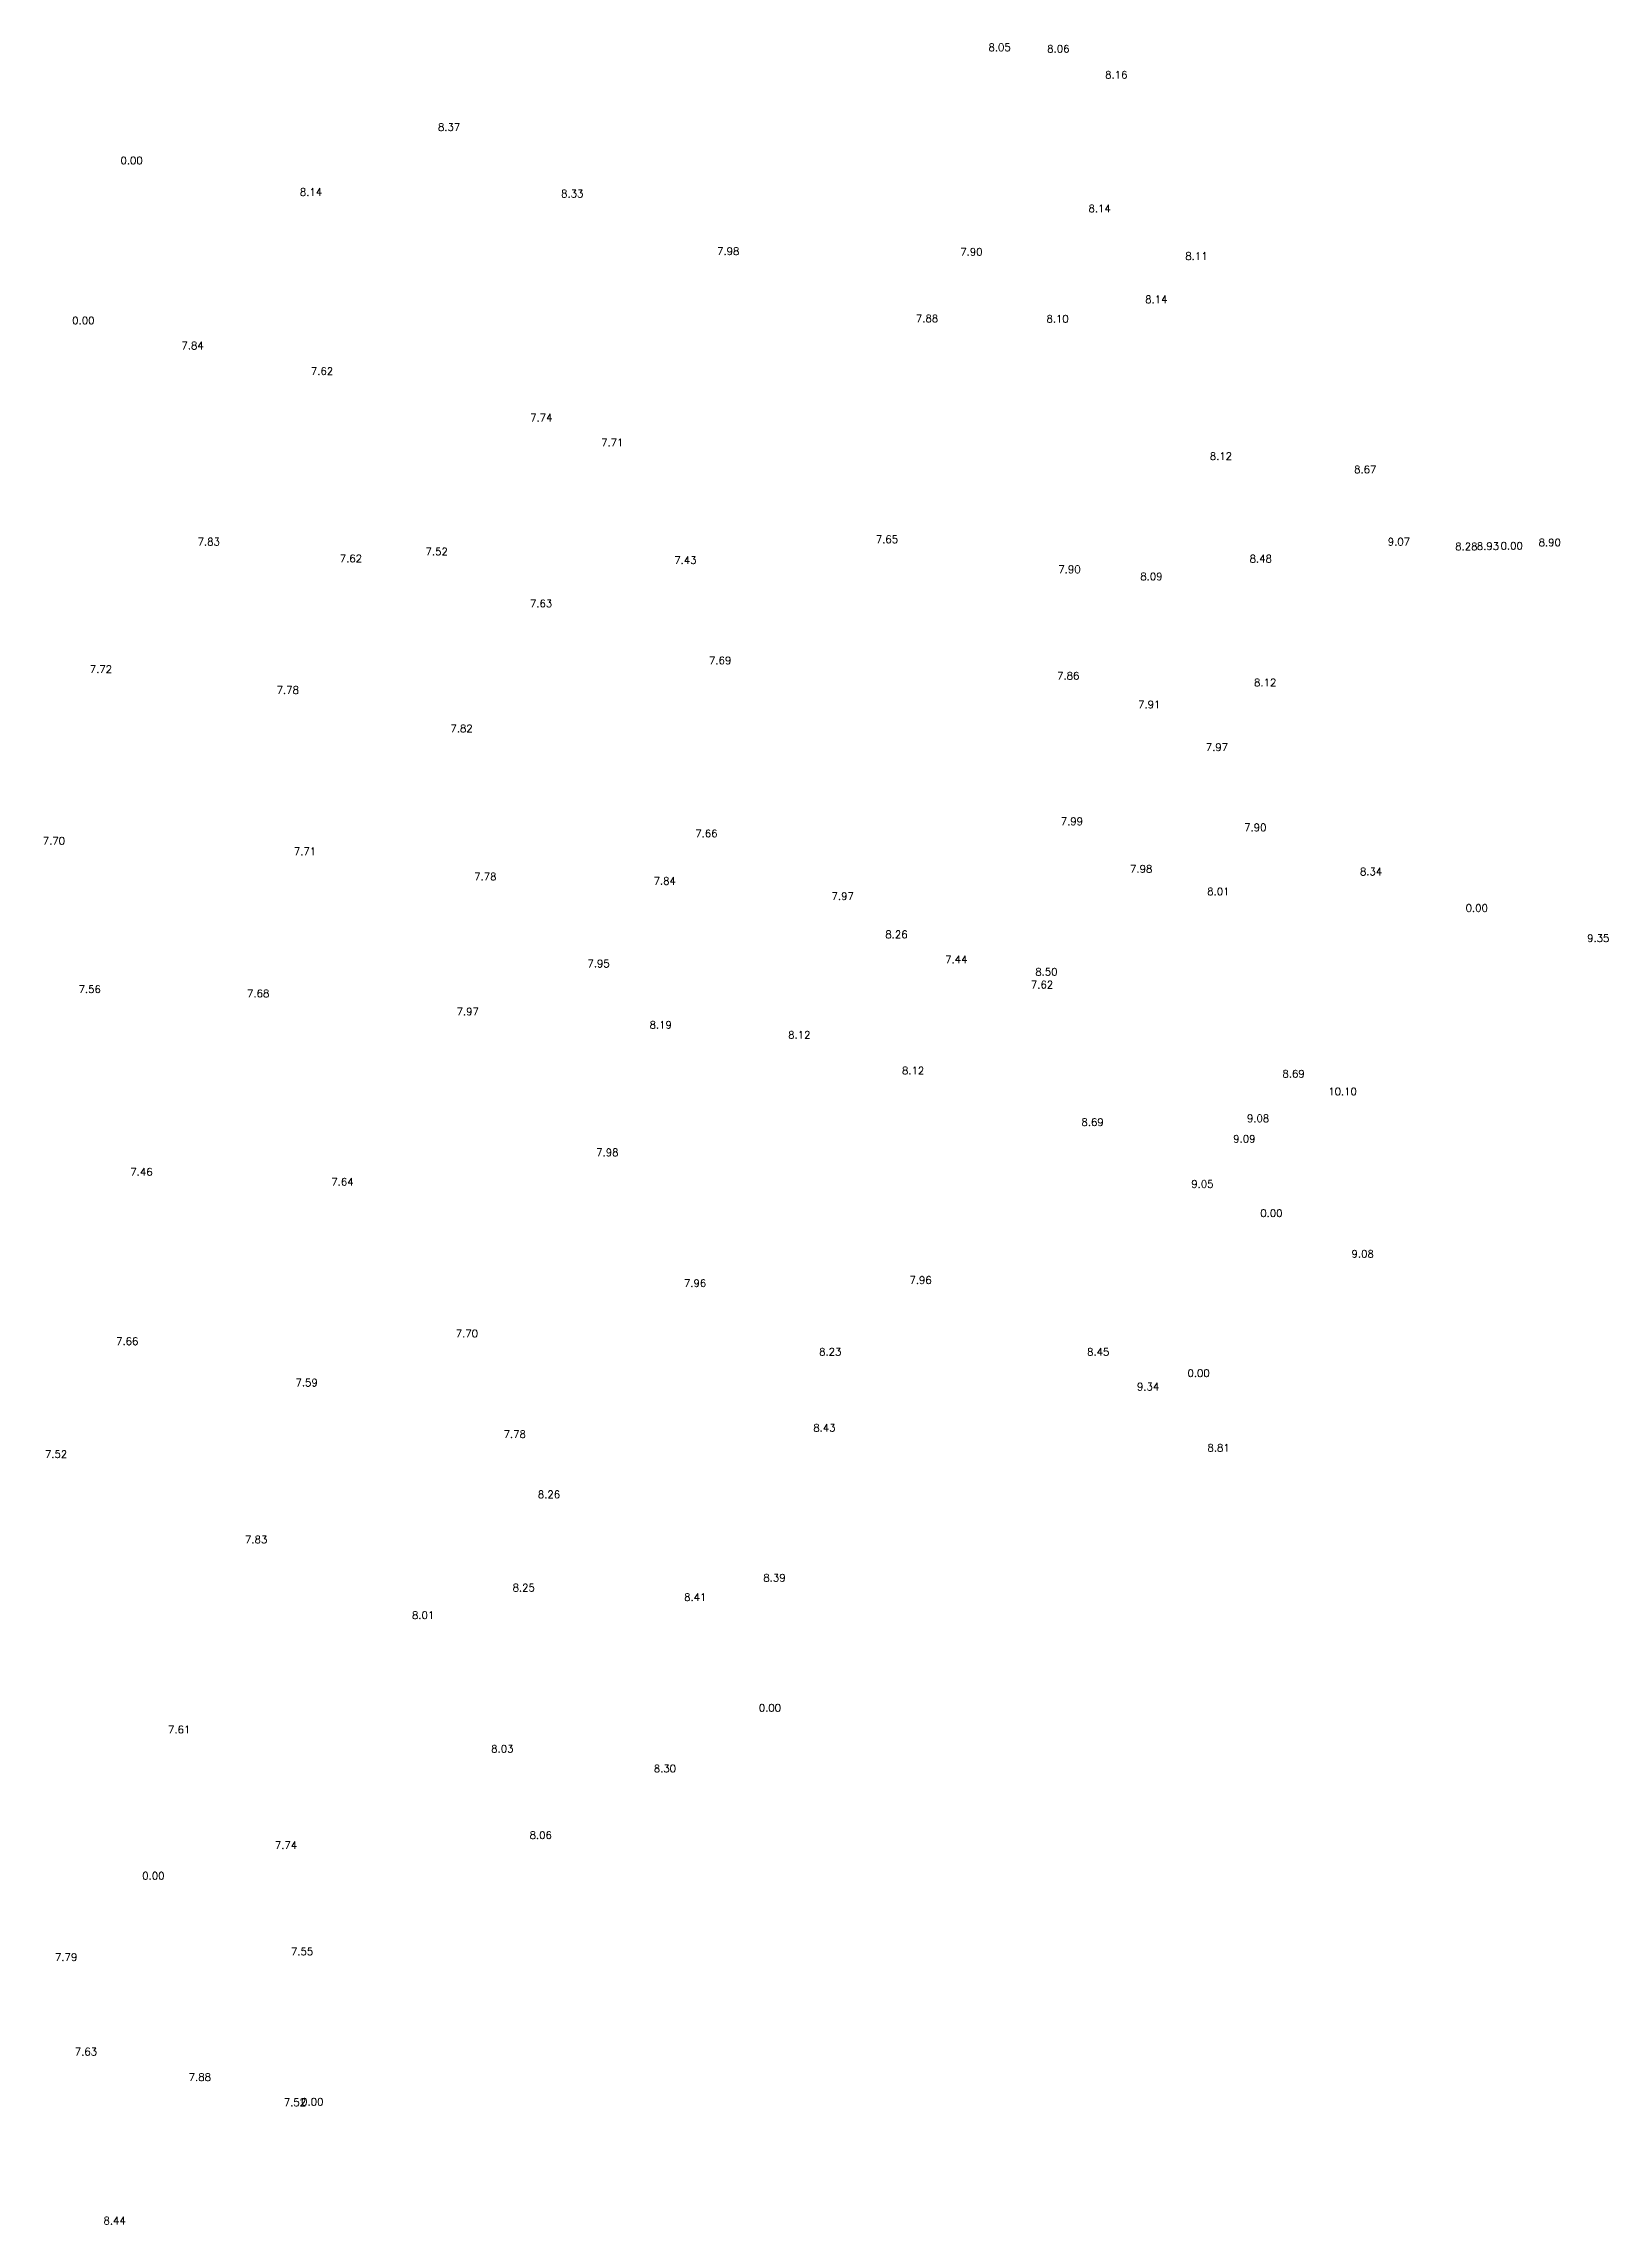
# Model space of a CAD drawing. Header units: inches. Extents: x 4891 to 6725, y 7597 to 10081.
# Drawn here: x 5869 to 6725, y 7639 to 8831 of the extents above; entities that cross this region are included whole.
import ezdxf
from ezdxf.enums import TextEntityAlignment as Align

# ---------------------------------------------------------------- set-up
doc = ezdxf.new("R2010")
doc.units = ezdxf.units.IN
doc.header["$MEASUREMENT"] = 0
doc.layers.add('SITUASI', color=7, linetype='Continuous')
doc.styles.add('L80', font='simplex.shx', dxfattribs={"height": 4.06})

msp = doc.modelspace()

# ---------------------------------------------------------------- texts
at = {"layer": 'SITUASI', "color": 3, "style": 'L80'}
for s, p in [('8.05', (6391.8, 8829.3, 8.1)), ('8.06', (6423.9, 8828.5, 8.1)), ('8.16', (6455.6, 8814.3, 8.2)), ('8.37', (6090.8, 8785.7, 8.4)), ('0.00', (5917.2, 8767.4)), ('8.14', (6015.3, 8750.2, 8.1)), ('8.33', (6158.1, 8749.3, 8.3)), ('8.14', (6446.5, 8741.2, 8.1)), ('7.98', (6243.4, 8717.8, 8)), ('7.90', (6376.4, 8717.5, 7.9)), ('8.11', (6499.4, 8715.2, 8.1)), ('8.14', (6477.5, 8691.5, 8.1)), ('0.00', (5890.8, 8680)), ('7.88', (6352.1, 8681.1, 7.9)), ('8.10', (6423.5, 8680.9, 8.1)), ('7.84', (5950.5, 8666.2, 7.8)), ('7.62', (6021.3, 8652.3, 7.6)), ('7.74', (6141.2, 8626.8, 7.7)), ('7.71', (6180, 8613.2, 7.7)), ('8.12', (6512.8, 8605.8, 8.1)), ('8.67', (6591.7, 8598.5, 8.7)), ('7.65', (6330.2, 8560.3, 7.7)), ('7.83', (5959.4, 8559, 7.8)), ('7.62', (6037.1, 8549.8, 7.6)), ('7.52', (6084, 8553.6, 7.5)), ('7.43', (6220, 8548.9, 7.4)), ('8.48', (6534.6, 8549.7, 8.5)), ('9.07', (6610.1, 8559, 9.1)), ('8.28', (6647, 8556.4, 8.3)), ('8.93', (6658.8, 8556.6, 8.9)), ('0.00', (6671.8, 8556.8)), ('8.90', (6692.6, 8558.6, 8.9)), ('7.90', (6430, 8543.9, 7.9)), ('8.09', (6474.8, 8540, 8.1)), ('7.63', (6141.1, 8525.2, 7.6)), ('7.72', (5900.4, 8489.3, 7.7)), ('7.69', (6239, 8494.1, 7.7)), ('7.78', (6002.6, 8477.9, 7.8)), ('7.86', (6429.3, 8485.7, 7.9)), ('8.12', (6537, 8482, 8.1)), ('7.91', (6473.6, 8470, 7.9)), ('7.82', (6097.6, 8456.9, 7.8)), ('7.97', (6510.6, 8446.6, 8)), ('7.99', (6431.3, 8406.1, 8)), ('7.70', (5874.7, 8395.4, 7.7)), ('7.66', (6231.5, 8399.5, 7.7)), ('7.90', (6531.6, 8402.8, 7.9)), ('7.71', (6012, 8389.7, 7.7)), ('7.78', (6110.6, 8375.9, 7.8)), ('7.84', (6208.7, 8373.5, 7.8)), ('7.98', (6469.2, 8380.1, 8)), ('8.34', (6594.9, 8378.6, 8.3)), ('7.97', (6306, 8365.2, 8)), ('8.01', (6511.4, 8367.8, 8)), ('0.00', (6652.7, 8358.7)), ('8.26', (6335.4, 8344.3, 8.3)), ('9.35', (6719.1, 8342.2, 9.3)), ('7.95', (6172.5, 8328.3, 8)), ('7.44', (6368.1, 8330.6, 7.4)), ('8.50', (6417.4, 8323.8, 8.5)), ('7.56', (5894.3, 8314.3, 7.6)), ('7.68', (5986.4, 8312, 7.7)), ('7.62', (6415, 8316.8, 7.6)), ('7.97', (6101, 8302.1, 8)), ('8.19', (6206.5, 8294.8, 8.2)), ('8.12', (6282.3, 8289.3, 8.1)), ('8.12', (6344.5, 8269.8, 8.1)), ('8.69', (6552.5, 8268.1, 8.7)), ('10.10', (6579.3, 8258.4, 10.1)), ('8.69', (6442.6, 8241.6, 8.7)), ('9.08', (6533.1, 8243.7, 9.1)), ('9.09', (6525.6, 8232.5, 9.1)), ('7.46', (5922.6, 8214.4, 7.5)), ('7.98', (6177.3, 8225.1, 8)), ('7.64', (6032.5, 8209, 7.6)), ('9.05', (6502.7, 8207.8, 9.1)), ('0.00', (6540.4, 8191.8)), ('9.08', (6590.3, 8169.6, 9.1)), ('7.96', (6348.6, 8155.3, 8)), ('7.96', (6225.3, 8153.6, 8)), ('7.66', (5914.8, 8121.8, 7.7)), ('7.70', (6100.5, 8126.1, 7.7)), ('8.23', (6299.2, 8116.1, 8.2)), ('8.45', (6445.7, 8116, 8.4)), ('7.59', (6012.9, 8099.2, 7.6)), ('9.34', (6473, 8097, 9.3)), ('0.00', (6500.6, 8104.4)), ('7.78', (6126.7, 8071, 7.8)), ('8.43', (6296, 8074.5, 8.4)), ('7.52', (5875.9, 8060.1, 7.5)), ('8.81', (6511.5, 8063.6, 8.8)), ('8.26', (6145.4, 8038.1, 8.3)), ('7.83', (5985.3, 8013.4, 7.8)), ('8.25', (6131.6, 7987.1, 8.3)), ('8.39', (6268.7, 7992.5, 8.4)), ('8.41', (6225.4, 7981.9, 8.4)), ('8.01', (6076.6, 7972, 8)), ('0.00', (6266.2, 7921.4)), ('7.61', (5943.2, 7909.5, 7.6)), ('8.03', (6119.9, 7899, 8)), ('8.30', (6208.8, 7888.2, 8.3)), ('7.74', (6001.6, 7846.3, 7.7)), ('8.06', (6140.9, 7851.8, 8.1)), ('0.00', (5929.1, 7829.6)), ('7.79', (5881.4, 7785.1, 7.8)), ('7.55', (6010.4, 7788.2, 7.5)), ('7.63', (5892.2, 7733.4, 7.6)), ('7.88', (5954.5, 7719.5, 7.9)), ('7.52', (6006.5, 7705.7, 7.5)), ('0.00', (6016, 7706)), ('8.44', (5907.9, 7641, 8.4))]:
    msp.add_text(s, height=4.06, dxfattribs=at).set_placement(p, align=Align.MIDDLE_CENTER)

doc.saveas('drawing.dxf')
